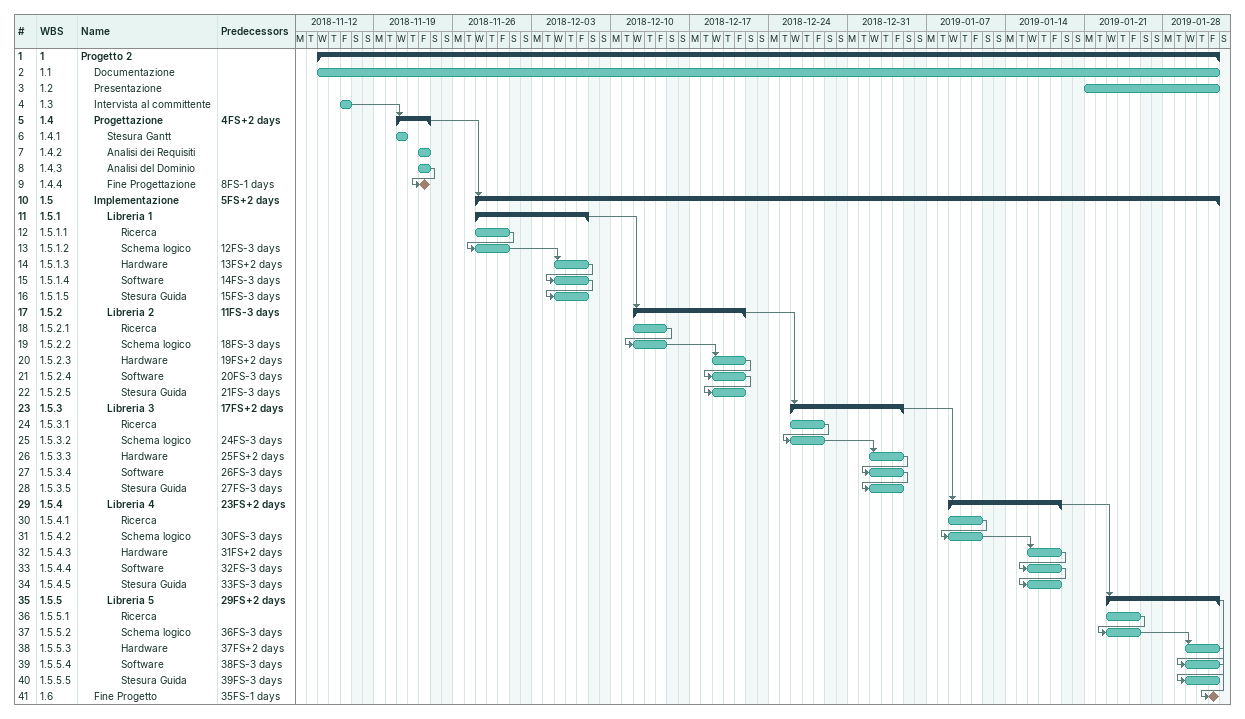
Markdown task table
| ID | WBS | Task | Start | Finish | Predecessors |
|---|---|---|---|---|---|
| 1 | 1 | **Progetto 2** | 2018-11-14 | 2019-02-01 |  |
| 2 | 1.1 | Documentazione | 2018-11-14 | 2019-02-01 |  |
| 3 | 1.2 | Presentazione | 2019-01-21 | 2019-02-01 |  |
| 4 | 1.3 | Intervista al committente | 2018-11-16 | 2018-11-16 |  |
| 5 | 1.4 | **Progettazione** | 2018-11-21 | 2018-11-23 | 4FS+2d |
| 6 | 1.4.1 | Stesura Gantt | 2018-11-21 | 2018-11-21 |  |
| 7 | 1.4.2 | Analisi dei Requisiti | 2018-11-23 | 2018-11-23 |  |
| 8 | 1.4.3 | Analisi del Dominio | 2018-11-23 | 2018-11-23 |  |
| 9 | 1.4.4 | Fine Progettazione (milestone) | 2018-11-23 | 2018-11-23 | 8FS-1d |
| 10 | 1.5 | **Implementazione** | 2018-11-28 | 2019-02-01 | 5FS+2d |
| 11 | 1.5.1 | **Libreria 1** | 2018-11-28 | 2018-12-07 |  |
| 12 | 1.5.1.1 | Ricerca | 2018-11-28 | 2018-11-30 |  |
| 13 | 1.5.1.2 | Schema logico | 2018-11-28 | 2018-11-30 | 12FS-3d |
| 14 | 1.5.1.3 | Hardware | 2018-12-05 | 2018-12-07 | 13FS+2d |
| 15 | 1.5.1.4 | Software | 2018-12-05 | 2018-12-07 | 14FS-3d |
| 16 | 1.5.1.5 | Stesura Guida | 2018-12-05 | 2018-12-07 | 15FS-3d |
| 17 | 1.5.2 | **Libreria 2** | 2018-12-12 | 2018-12-21 | 11FS-3d |
| 18 | 1.5.2.1 | Ricerca | 2018-12-12 | 2018-12-14 |  |
| 19 | 1.5.2.2 | Schema logico | 2018-12-12 | 2018-12-14 | 18FS-3d |
| 20 | 1.5.2.3 | Hardware | 2018-12-19 | 2018-12-21 | 19FS+2d |
| 21 | 1.5.2.4 | Software | 2018-12-19 | 2018-12-21 | 20FS-3d |
| 22 | 1.5.2.5 | Stesura Guida | 2018-12-19 | 2018-12-21 | 21FS-3d |
| 23 | 1.5.3 | **Libreria 3** | 2018-12-26 | 2019-01-04 | 17FS+2d |
| 24 | 1.5.3.1 | Ricerca | 2018-12-26 | 2018-12-28 |  |
| 25 | 1.5.3.2 | Schema logico | 2018-12-26 | 2018-12-28 | 24FS-3d |
| 26 | 1.5.3.3 | Hardware | 2019-01-02 | 2019-01-04 | 25FS+2d |
| 27 | 1.5.3.4 | Software | 2019-01-02 | 2019-01-04 | 26FS-3d |
| 28 | 1.5.3.5 | Stesura Guida | 2019-01-02 | 2019-01-04 | 27FS-3d |
| 29 | 1.5.4 | **Libreria 4** | 2019-01-09 | 2019-01-18 | 23FS+2d |
| 30 | 1.5.4.1 | Ricerca | 2019-01-09 | 2019-01-11 |  |
| 31 | 1.5.4.2 | Schema logico | 2019-01-09 | 2019-01-11 | 30FS-3d |
| 32 | 1.5.4.3 | Hardware | 2019-01-16 | 2019-01-18 | 31FS+2d |
| 33 | 1.5.4.4 | Software | 2019-01-16 | 2019-01-18 | 32FS-3d |
| 34 | 1.5.4.5 | Stesura Guida | 2019-01-16 | 2019-01-18 | 33FS-3d |
| 35 | 1.5.5 | **Libreria 5** | 2019-01-23 | 2019-02-01 | 29FS+2d |
| 36 | 1.5.5.1 | Ricerca | 2019-01-23 | 2019-01-25 |  |
| 37 | 1.5.5.2 | Schema logico | 2019-01-23 | 2019-01-25 | 36FS-3d |
| 38 | 1.5.5.3 | Hardware | 2019-01-30 | 2019-02-01 | 37FS+2d |
| 39 | 1.5.5.4 | Software | 2019-01-30 | 2019-02-01 | 38FS-3d |
| 40 | 1.5.5.5 | Stesura Guida | 2019-01-30 | 2019-02-01 | 39FS-3d |
| 41 | 1.6 | Fine Progetto (milestone) | 2019-02-01 | 2019-02-01 | 35FS-1d |
